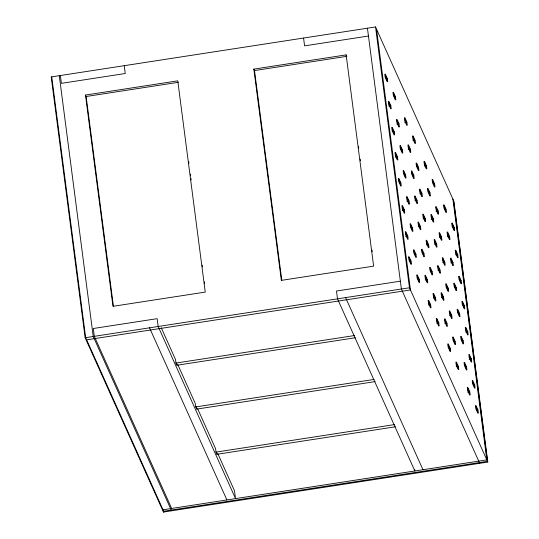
<?xml version="1.0" encoding="UTF-8"?>
<svg xmlns="http://www.w3.org/2000/svg" width="539" height="539" viewBox="0 0 539 539"><rect width="100%" height="100%" fill="white"/><g stroke="black" fill="none" stroke-linecap="round" stroke-linejoin="round"><path stroke-width="0.81" d="M375.535 26.95L51.198 76.936L85.135 337.744L163.465 512.05L487.802 462.064L453.865 201.256L375.535 26.95L409.465 287.759L487.802 462.064M368.454 36.019L304.589 45.862L303.572 38.04M85.485 95.066L177.762 80.843L205.251 292.098L112.968 306.32L85.485 95.066L86.139 96.515L113.406 306.098M253.856 69.113L346.139 54.89L346.793 56.346L254.509 70.569L253.856 69.113L281.345 280.368L373.628 266.145L346.139 54.89M86.139 96.515L178.416 82.292M388.659 105.967L390.276 105.718L390.687 108.851L388.727 104.492L388.323 101.366L390.276 105.718M404.715 122.42L406.332 122.171L406.743 125.304L404.782 120.945L404.378 117.812L406.332 122.171M396.819 124.125L398.442 123.876L398.847 127.009L396.886 122.649L396.482 119.517L398.442 123.876M412.874 140.578L414.498 140.329L414.902 143.462L412.941 139.102L412.537 135.969L414.498 140.329M408.245 149.546L409.862 149.296L410.273 152.429L408.313 148.07L407.908 144.937L409.862 149.296M395.309 157.085L396.933 156.836L397.337 159.968L395.377 155.609L394.972 152.483L396.933 156.836M424.301 165.999L425.918 165.749L426.329 168.882L424.368 164.523L423.957 161.39L425.918 165.749M419.8 193.784L421.417 193.535L421.821 196.661L419.868 192.308L419.457 189.176L421.417 193.535M406.864 201.323L408.481 201.074L408.892 204.207L406.932 199.848L406.527 196.722L408.481 201.074M414.895 200.663L416.512 200.414L416.923 203.547L414.963 199.187L414.558 196.055L416.512 200.414M402.235 210.291L403.852 210.042L404.263 213.174L402.303 208.815L401.892 205.682L403.852 210.042M435.99 211.281L437.607 211.032L438.018 214.158L436.058 209.799L435.647 206.673L437.607 211.032M423.054 218.821L424.678 218.571L425.082 221.704L423.122 217.345L422.717 214.212L424.678 218.571M431.22 219.205L432.844 218.955L433.248 222.081L431.288 217.729L430.883 214.596L432.844 218.955M418.291 226.744L419.908 226.495L420.319 229.627L418.358 225.268L417.947 222.135L419.908 226.495M405.631 236.372L407.248 236.122L407.652 239.255L405.699 234.896L405.288 231.763L407.248 236.122M439.379 237.362L441.003 237.113L441.407 240.239L439.453 235.88L439.042 232.754L441.003 237.113M447.41 236.702L449.034 236.453L449.438 239.579L447.478 235.22L447.074 232.093L449.034 236.453M426.45 244.901L428.067 244.652L428.478 247.785L426.517 243.426L426.113 240.293L428.067 244.652M434.481 244.241L436.098 243.992L436.509 247.118L434.549 242.766L434.138 239.633L436.098 243.992M455.576 254.859L457.193 254.61L457.598 257.736L455.644 253.377L455.233 250.251L457.193 254.61M442.64 262.399L444.257 262.149L444.668 265.276L442.708 260.923L442.303 257.79L444.257 262.149M450.806 262.783L452.423 262.533L452.834 265.66L450.873 261.3L450.469 258.174L452.423 262.533M437.877 270.322L439.494 270.073L439.898 273.199L437.944 268.846L437.533 265.714L439.494 270.073M400.356 281.183L336.484 291.026L337.508 298.849L414.862 470.978L414.659 469.408M425.21 279.95L426.834 279.701L427.238 282.827L425.278 278.474L424.873 275.341L426.834 279.701M85.135 337.744L409.465 287.759M86.651 339.839L410.449 289.935L376.512 29.126M433.369 298.107L434.993 297.858L435.397 300.984L433.437 296.632L433.033 293.499L434.993 297.858M441.401 297.447L443.024 297.198L443.429 300.324L441.468 295.965L441.064 292.839L443.024 297.198M428.471 304.986L430.088 304.737L430.499 307.87L428.539 303.511L428.128 300.378L430.088 304.737M449.56 315.605L451.183 315.355L451.588 318.482L449.634 314.122L449.223 310.996L451.183 315.355M175.707 363.104L354.453 335.554M436.63 323.144L438.247 322.895L438.658 326.028L436.698 321.668L436.294 318.536L438.247 322.895M444.796 323.528L446.413 323.279L446.824 326.405L444.864 322.046L444.459 318.92L446.413 323.279M176.691 365.28L355.43 337.737M465.615 332.058L467.239 331.808L467.643 334.935L465.683 330.575L465.278 327.449L467.239 331.808M469.146 359.176L470.763 358.927L471.174 362.06L469.213 357.701L468.809 354.574L470.763 358.927M456.216 366.722L457.833 366.473L458.238 369.599L456.284 365.247L455.873 362.114L457.833 366.473M195.428 406.972L374.167 379.422M196.405 409.148L375.151 381.605M467.636 392.143L469.26 391.893L469.664 395.02L467.704 390.66L467.3 387.534L469.26 391.893M215.728 452.147L394.474 424.597M216.705 454.323L395.451 426.78M163.027 509.786L486.825 459.888L452.888 199.08M163.681 511.241L487.478 461.337L453.542 200.528M479.71 463.311L401.373 289.005L367.436 28.196M345.6 297.602L422.96 469.725M161.228 327.732L175.498 359.479L175.903 362.606L176.886 364.788L176.684 363.225M177.843 364.701L195.28 403.489L195.684 406.622L196.668 408.798L196.358 406.453M197.638 408.744L215.58 448.664L215.991 451.797L216.968 453.973L216.766 452.41M217.918 453.858L234.512 490.793L235.53 498.615L158.17 326.486L157.152 318.664L93.287 328.507L94.305 336.329L171.665 508.459M149.539 327.82L226.899 499.943M171.564 510.804L93.227 336.498L59.29 75.689M164.011 511.969L85.674 337.663L51.737 76.855M358.523 146.52L358.745 148.191M360.153 159.045L360.369 160.716M371.998 250.062L372.213 251.733M254.509 70.569L281.782 280.152M188.738 161.619L188.953 163.29M190.368 174.144L190.584 175.815M190.914 178.315L191.129 179.986M202.213 265.154L202.428 266.825M204.382 281.857L204.604 283.527M124.239 65.677L125.257 73.506L61.392 83.35L60.368 75.521M163.25 510.386L163.465 512.05M387.292 78.512L385.331 74.153L385.742 77.286L387.696 81.645L387.292 78.512M395.451 96.67L393.49 92.31L393.901 95.443L395.855 99.803L395.451 96.67M406.871 122.09L404.917 117.731L405.321 120.864L407.282 125.216L406.871 122.09M415.037 140.248L413.076 135.889L413.48 139.022L415.441 143.374L415.037 140.248M426.457 165.668L424.503 161.309L424.907 164.435L426.868 168.795L426.457 165.668M434.616 183.826L432.662 179.467L433.066 182.593L435.027 186.952L434.616 183.826M446.043 209.24L444.082 204.887L444.493 208.014L446.447 212.373L446.043 209.24M454.202 227.397L452.241 223.045L452.652 226.171L454.613 230.53L454.202 227.397M386.753 78.593L384.792 74.241L385.196 77.367L387.157 81.726L386.753 78.593M394.912 96.75L392.951 92.398L393.362 95.524L395.316 99.883L394.912 96.75M434.077 183.907L432.123 179.548L432.527 182.681L434.488 187.033L434.077 183.907M445.504 209.327L443.543 204.968L443.954 208.101L445.908 212.454L445.504 209.327M453.663 227.485L451.702 223.126L452.113 226.252L454.067 230.611L453.663 227.485M390.822 105.637L388.862 101.278L389.266 104.411L391.226 108.763L390.822 105.637M398.981 123.795L397.021 119.436L397.425 122.569L399.386 126.921L398.981 123.795M410.401 149.215L408.447 144.856L408.852 147.982L410.812 152.342L410.401 149.215M418.56 167.373L416.607 163.014L417.011 166.14L418.971 170.499L418.56 167.373M429.987 192.787L428.027 188.434L428.438 191.561L430.391 195.92L429.987 192.787M438.146 210.944L436.186 206.592L436.597 209.718L438.557 214.077L438.146 210.944M449.573 236.365L447.613 232.006L448.024 235.139L449.977 239.498L449.573 236.365M457.732 254.523L455.772 250.163L456.183 253.296L458.137 257.655L457.732 254.523M418.021 167.454L416.068 163.095L416.472 166.228L418.432 170.58L418.021 167.454M429.448 192.874L427.488 188.515L427.899 191.648L429.852 196.001L429.448 192.874M394.211 131.718L392.257 127.359L392.661 130.492L394.622 134.844L394.211 131.718M402.37 149.876L400.416 145.517L400.821 148.649L402.781 153.002L402.37 149.876M413.797 175.296L411.836 170.937L412.247 174.063L414.201 178.422L413.797 175.296M421.956 193.454L419.996 189.095L420.407 192.221L422.367 196.58L421.956 193.454M433.383 218.868L431.422 214.515L431.827 217.641L433.787 222.001L433.383 218.868M441.542 237.025L439.581 232.673L439.992 235.799L441.946 240.158L441.542 237.025M452.962 262.446L451.008 258.087L451.412 261.22L453.373 265.579L452.962 262.446M461.128 280.603L459.167 276.244L459.572 279.377L461.532 283.736L461.128 280.603M393.672 131.799L391.712 127.44L392.123 130.573L394.083 134.932L393.672 131.799M401.831 149.957L399.877 145.597L400.282 148.73L402.242 153.089L401.831 149.957M413.258 175.377L411.297 171.018L411.708 174.151L413.662 178.51L413.258 175.377M460.582 280.684L458.628 276.332L459.033 279.458L460.993 283.817L460.582 280.684M397.472 156.755L395.511 152.396L395.922 155.528L397.876 159.888L397.472 156.755M405.631 174.912L403.671 170.553L404.082 173.686L406.035 178.038L405.631 174.912M417.051 200.333L415.097 195.974L415.502 199.107L417.462 203.459L417.051 200.333M425.217 218.49L423.256 214.131L423.661 217.257L425.621 221.617L425.217 218.49M436.637 243.911L434.683 239.552L435.088 242.678L437.048 247.037L436.637 243.911M444.796 262.069L442.842 257.709L443.247 260.836L445.207 265.195L444.796 262.069M456.223 287.482L454.262 283.13L454.673 286.256L456.627 290.615L456.223 287.482M464.382 305.64L462.422 301.288L462.833 304.414L464.793 308.773L464.382 305.64M405.092 174.993L403.132 170.641L403.543 173.767L405.496 178.126L405.092 174.993M455.684 287.57L453.723 283.211L454.134 286.337L456.088 290.696L455.684 287.57M463.843 305.728L461.883 301.368L462.294 304.495L464.247 308.854L463.843 305.728M400.861 182.836L398.907 178.476L399.311 181.609L401.272 185.968L400.861 182.836M409.027 200.993L407.066 196.634L407.471 199.767L409.431 204.119L409.027 200.993M420.447 226.414L418.486 222.055L418.897 225.187L420.858 229.54L420.447 226.414M428.606 244.571L426.652 240.212L427.056 243.338L429.017 247.697L428.606 244.571M440.033 269.992L438.072 265.633L438.483 268.759L440.437 273.118L440.033 269.992M448.192 288.143L446.231 283.79L446.642 286.916L448.596 291.276L448.192 288.143M459.619 313.563L457.658 309.211L458.062 312.337L460.023 316.696L459.619 313.563M467.778 331.721L465.817 327.362L466.228 330.495L468.182 334.854L467.778 331.721M400.322 182.916L398.368 178.564L398.772 181.69L400.733 186.049L400.322 182.916M447.653 288.23L445.692 283.871L446.103 287.004L448.057 291.356L447.653 288.23M459.08 313.651L457.119 309.292L457.523 312.418L459.484 316.777L459.08 313.651M404.391 209.961L402.438 205.602L402.842 208.734L404.802 213.087L404.391 209.961M412.551 228.118L410.597 223.759L411.001 226.892L412.962 231.244L412.551 228.118M423.977 253.539L422.017 249.18L422.428 252.306L424.382 256.665L423.977 253.539M432.137 271.696L430.176 267.337L430.587 270.463L432.547 274.823L432.137 271.696M443.563 297.11L441.603 292.758L442.007 295.884L443.968 300.243L443.563 297.11M451.722 315.268L449.762 310.915L450.173 314.042L452.127 318.401L451.722 315.268M463.142 340.688L461.189 336.329L461.593 339.462L463.553 343.821L463.142 340.688M471.308 358.846L469.348 354.487L469.752 357.62L471.713 361.979L471.308 358.846M412.012 228.199L410.058 223.84L410.462 226.973L412.423 231.332L412.012 228.199M423.438 253.62L421.478 249.261L421.889 252.393L423.843 256.746L423.438 253.62M431.598 271.777L429.637 267.418L430.048 270.551L432.002 274.903L431.598 271.777M462.603 340.776L460.65 336.417L461.054 339.543L463.014 343.902L462.603 340.776M407.787 236.042L405.827 231.682L406.238 234.815L408.191 239.168L407.787 236.042M415.946 254.199L413.986 249.84L414.397 252.966L416.357 257.325L415.946 254.199M427.373 279.62L425.412 275.261L425.817 278.387L427.777 282.746L427.373 279.62M435.532 297.777L433.572 293.418L433.983 296.544L435.936 300.903L435.532 297.777M446.952 323.191L444.998 318.839L445.403 321.965L447.363 326.324L446.952 323.191M455.118 341.349L453.158 336.996L453.562 340.122L455.522 344.482L455.118 341.349M466.538 366.769L464.578 362.41L464.989 365.543L466.949 369.902L466.538 366.769M474.697 384.927L472.743 380.568L473.148 383.701L475.108 388.06L474.697 384.927M415.407 254.28L413.447 249.921L413.858 253.054L415.812 257.413L415.407 254.28M454.572 341.436L452.619 337.077L453.023 340.203L454.983 344.562L454.572 341.436M465.999 366.857L464.039 362.498L464.45 365.624L466.403 369.983L465.999 366.857M474.158 385.008L472.198 380.655L472.609 383.781L474.569 388.141L474.158 385.008M411.041 261.078L409.088 256.719L409.492 259.852L411.452 264.211L411.041 261.078M419.207 279.236L417.247 274.877L417.651 278.009L419.611 282.362L419.207 279.236M430.627 304.656L428.673 300.297L429.078 303.423L431.038 307.782L430.627 304.656M438.786 322.814L436.833 318.455L437.237 321.581L439.197 325.94L438.786 322.814M450.213 348.234L448.253 343.875L448.664 347.001L450.617 351.361L450.213 348.234M458.372 366.385L456.412 362.033L456.823 365.159L458.777 369.518L458.372 366.385M469.799 391.806L467.839 387.453L468.243 390.58L470.203 394.939L469.799 391.806M477.958 409.963L475.998 405.604L476.409 408.737L478.362 413.096L477.958 409.963M410.502 261.159L408.549 256.807L408.953 259.933L410.913 264.292L410.502 261.159M418.662 279.317L416.708 274.957L417.112 278.09L419.072 282.449L418.662 279.317M449.674 348.315L447.714 343.956L448.125 347.089L450.078 351.441L449.674 348.315M477.419 410.051L475.459 405.692L475.863 408.818L477.824 413.177L477.419 410.051"/></g></svg>
